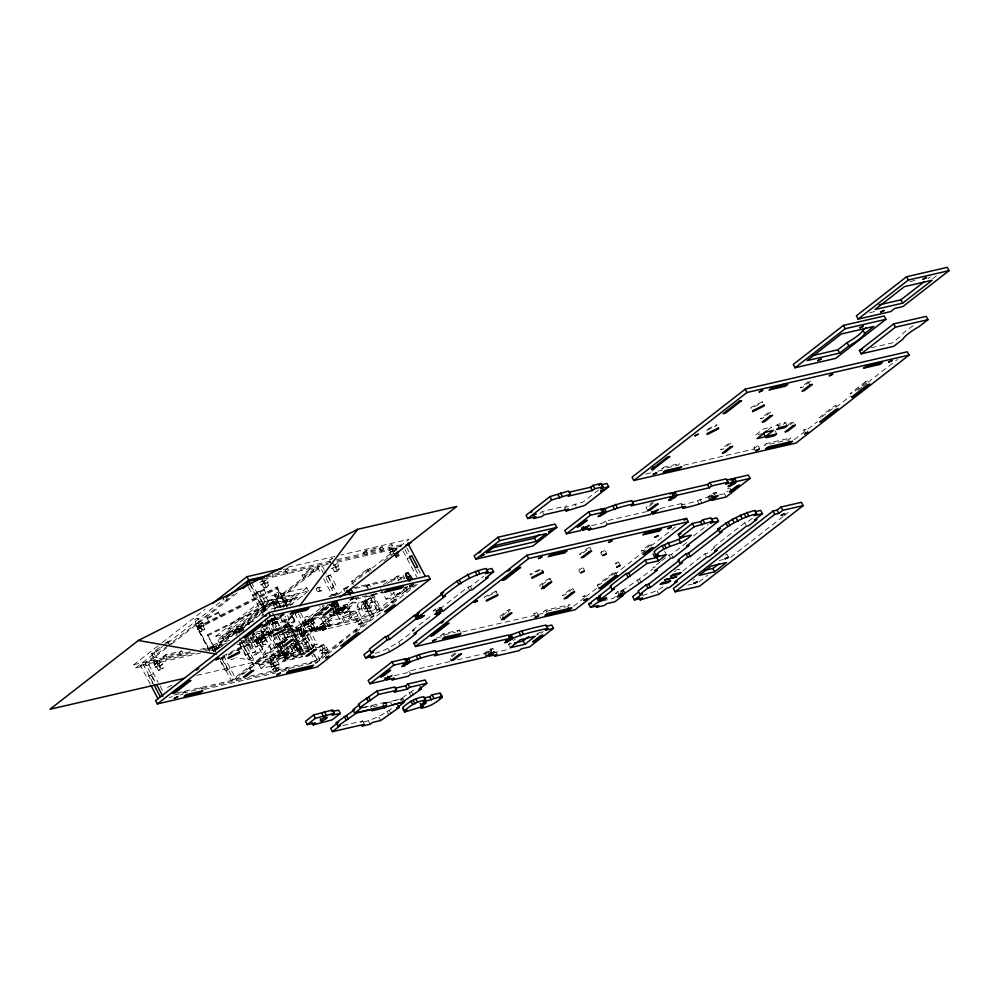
<?xml version="1.0" encoding="UTF-8"?>
<svg xmlns="http://www.w3.org/2000/svg" width="999" height="999" viewBox="0 0 999 999"><rect width="100%" height="100%" fill="white"/><g stroke="black" fill="none" stroke-linecap="round" stroke-linejoin="round"><path stroke-width="0.75" stroke-dasharray="5 3.75" d="M304.957 632.654L304.945 633.428A3.846 2.91 77 0 1 301.561 636.063A3.846 2.91 77 0 1 299.076 631.368A3.846 2.91 77 0 1 302.46 628.746L303.047 629.058M277.422 630.943L271.803 620.329L271.89 617.669M344.58 613.036C336.888 607.342 347.789 601.735 348.014 611.301M345.267 606.106C343.981 608.341 339.298 608.541 343.706 606.518C348.114 605.419 342.395 611.825 341.571 608.041M602.747 555.656C596.965 552.335 606.78 547.215 606.193 553.933M604.432 550.611L600.998 552.347M153.234 658.716C155.22 654.183 161.039 660.102 156.718 661.625C152.672 663.086 152.81 657.467 156.643 657.005M154.982 662.025L158.404 660.314M194.867 620.229C196.229 615.946 202.497 620.666 198.726 622.814C194.505 625.349 194.056 619.205 198.227 618.418M196.566 623.451L199.975 621.74M240.247 632.567C234.478 629.245 244.256 624.15 243.669 630.856M241.908 627.547L238.499 629.258M255.869 635.039C257.854 630.519 263.674 636.438 259.353 637.961C255.307 639.422 255.444 633.803 259.29 633.329M257.63 638.361L261.039 636.65M280.719 596.415L284.078 594.617L287.65 601.336L285.951 602.647L284.29 603.134L280.719 596.415L284.141 594.705M284.228 603.046L287.65 601.336M269.43 661.101C271.74 656.368 277.235 663.024 272.465 664.223C268.344 664.56 269.468 660.027 272.852 659.39M271.179 664.41L274.6 662.699M290.809 644.929L293.481 643.031M292.058 648.176C298.102 643.031 292.432 651.847 290.884 645.966M304.508 618.156C306.493 613.636 312.325 619.555 307.992 621.078C303.958 622.527 304.083 616.92 307.929 616.445M295.417 646.615L293.718 643.144M306.268 621.478L309.69 619.755M329.245 560.139L332.655 558.429L329.245 560.139L330.994 563.461M322.615 630.244C314.935 624.55 325.836 618.943 326.061 628.521M323.314 623.326L319.867 625.049M342.158 609.14L345.579 607.429M344.992 606.318L341.82 607.842M358.191 621.041L356.955 621.328L355.906 619.355L359.278 617.544L362.088 622.827M356.893 621.228L360.277 619.417L359.078 620.591M359.34 617.632L355.969 619.442M388.711 546.428C390.696 541.908 396.516 547.827 392.195 549.35C388.149 550.811 388.274 545.192 392.12 544.717M390.459 549.75L393.881 548.026M536.775 612.424C529.283 618.006 537.062 608.141 537.949 614.635M580.794 572.864C575.012 569.542 584.827 564.435 584.24 571.141M582.479 567.832L580.332 569.355M616.808 563.461C611.675 565.222 621.241 559.964 617.257 563.224M755.868 450.836C750.099 447.515 759.877 442.42 759.29 449.125M757.529 445.804L755.843 447.127M806.181 428.921C800.149 434.041 805.806 425.262 807.342 431.131M320.667 630.344L314.598 631.743L313.599 629.87L349.013 602.322M314.598 631.743L356.581 599.088L383.579 592.419M276.298 636.688L257.592 661.375L236.189 657.629M282.854 628.046L292.207 615.709M651.698 470.854L653.209 470.791M285.402 598.588L285.826 597.926L282.467 599.725L285.402 598.588L287.163 601.91M200.737 652.971L135.602 667.994L133.841 664.685L160.889 643.643M162.125 642.682L205.157 609.215M151.473 653.646L153.921 653.084L155.669 656.393L153.234 656.955L151.473 653.646L160.052 646.965M164.96 643.156L169.855 640.684L171.603 644.005L198.302 623.239L199.463 625.449L195.991 626.823L197.278 629.258L200.749 627.884L202.51 631.206L204.895 629.345L203.147 626.023L200.699 626.585L202.46 629.907L204.895 629.345M153.921 653.084L162.5 646.403M163.724 645.454L169.855 640.684M135.602 667.994L162.65 646.952M167.57 643.131L224.126 599.138M150.262 684.14L140.434 665.571L142.82 663.723L156.668 660.526L157.842 662.737L154.395 664.834L155.682 667.27L159.128 665.172L160.876 668.481L163.324 667.919L161.576 664.597L159.178 666.458L160.939 669.78L163.324 667.919M167.944 645.516L145.267 663.149L155.669 682.804M167.407 641.246L169.168 644.567L195.854 623.801L198.302 623.239M203.147 626.023L204.183 625.224L202.897 622.789L199.413 624.163L198.239 621.952L233.504 594.517M166.708 647.814L147.715 662.587L158.117 682.242M198.239 621.952L200.687 621.378L237.175 592.994M195.991 626.823L199.463 625.449M199.413 624.163L202.897 622.789M140.434 665.571L154.283 662.387L156.668 660.526M197.278 629.258L200.749 627.884M200.699 626.585L204.183 625.224M163.112 656.63L165.509 654.77L181.793 651.011L183.554 654.32L181.156 656.181L179.408 652.871L163.112 656.63L164.872 659.939L167.258 658.079L165.509 654.77M159.178 666.458L162.625 664.36L161.338 661.925L157.892 664.035L156.718 661.825L159.116 659.964L194.156 651.885M264.598 582.867L261.151 584.964L259.865 582.529L262.262 580.681L266.358 586.176L268.806 585.614L267.045 582.305L264.66 584.153L266.408 587.474L268.806 585.614M154.395 664.834L157.842 662.737M263.311 580.431L259.865 582.529M262.2 579.52L263.374 581.73L266.82 579.62L268.107 582.055L264.66 584.153M157.892 664.035L161.338 661.925M202.46 629.907L200.062 631.768L202.51 631.206M263.374 581.73L266.82 579.62M261.151 584.964L263.549 583.104M155.682 667.27L159.128 665.172M148.726 676.061L153.559 673.638L148.726 676.061L152.622 683.428M259.515 591.233L254.683 593.656L259.515 591.233L265.372 602.285L260.539 604.707L265.372 602.285M179.408 652.871L181.793 651.011M285.364 570.454L287.749 568.593L289.51 571.915L287.113 573.776L285.364 570.454L277.959 572.165M262.213 584.727L263.973 588.036L266.358 586.176M156.731 667.02L158.491 670.341L160.876 668.481M229.733 640.434L219.368 642.819L215.859 636.188L266.046 597.152L306.78 587.762L308.529 591.083M242.982 629.295L229.645 632.367L227.897 629.058L262.15 602.409L294.73 594.892L296.491 598.214L287.325 605.344A23.264 5.032 -27.9 0 0 285.389 606.443M222.34 637.3L224.787 636.738L226.548 640.047L224.101 640.609L222.34 637.3L230.307 631.106L232.755 630.544L234.515 633.853L232.068 634.415L230.307 631.106M262.175 606.318L264.623 605.756L266.371 609.065L263.936 609.627L262.175 606.318L270.142 600.124L272.59 599.55L274.338 602.872L271.903 603.433L270.142 600.124M302.01 575.337L304.458 574.775L306.206 578.084L303.771 578.646L302.01 575.337L309.977 569.143L312.425 568.568L314.173 571.89L311.738 572.452L309.977 569.143M229.645 632.367L263.911 605.731L296.491 598.214M224.787 636.738L232.755 630.544M264.623 605.756L272.59 599.55M304.458 574.775L312.425 568.568M211.588 647.14L209.191 649L214.023 646.578L215.784 649.899L216.82 649.088L213.336 650.461L211.588 647.14L214.023 646.578M234.49 629.944L263.961 607.017L291.658 600.636L293.406 603.945L265.722 610.339L236.239 633.266L234.49 629.944L244.693 627.597M219.368 642.819L269.555 603.783L302.747 596.128M213.686 647.377L317.257 566.82L320.741 573.401M307.018 591.42L267.807 600.474L217.607 639.51L237.225 634.989L235.964 632.567L238.361 630.706L242.919 629.657M167.507 687.362L172.34 684.939M273.576 605.169L278.409 602.747L273.576 605.169L275.337 608.478L277.722 606.63L275.961 603.309M261.651 615.983L263.923 614.21M275.562 611.163L274.275 608.728L277.722 606.63M277.772 607.916L281.219 605.819L277.772 607.916L276.024 604.607M294.73 594.892L285.577 602.022A23.264 5.032 -27.9 0 0 275.162 608.778M391.146 554.982L389.86 552.559L393.319 550.449L392.145 548.239L389.747 550.099L332.729 563.249L333.903 565.459L337.35 563.361L338.636 565.784L335.189 567.894L336.95 571.203L339.335 569.343L337.575 566.033L335.189 567.894M333.903 565.459L337.35 563.361M282.292 606.805L306.78 587.762M335.14 566.595L331.693 568.706L335.14 566.595L336.888 569.917L339.335 569.343M283.054 607.317L291.658 600.636M245.255 655.282L250.087 652.859L245.255 655.282L239.373 644.18L244.206 641.758L255.969 663.973L273.888 659.839L272.14 656.518L269.742 658.378L271.503 661.7L273.888 659.839M330.382 574.887L325.549 577.31L330.382 574.887L336.238 585.938L331.406 588.361L336.238 585.938M260.789 628.209L275.761 616.57M290.172 605.357L307.317 592.02M251.948 635.314L254.932 632.991M224.425 657.292L219.593 659.715L224.425 657.292L236.126 679.395L323.763 611.238L321.316 611.8M239.373 644.18L244.206 641.758M284.403 651.66L266.483 655.794L254.72 633.578L252.335 635.439L264.098 657.654L282.018 653.521L284.403 651.66L282.655 648.339L280.257 650.199L282.018 653.521M275.212 617.882L267.083 624.2L262.937 625.162M263.936 626.873L278.671 615.409M332.742 568.456L334.503 571.765L336.888 569.917M274.35 620.117L276.735 618.256L278.434 621.465L276.049 623.326L274.35 620.117L267.557 621.678M280.045 616.645L271.915 622.964L275.811 630.332M182.417 693.094L184.815 691.233L185.989 693.443M363.561 552.422L365.946 550.561L382.242 546.803L384.003 550.124L381.606 551.985L379.857 548.663L363.561 552.422L365.322 555.731L367.707 553.883L365.946 550.561M255.931 632.217L264.161 630.269L282.492 616.083M240.247 642.557L256.918 638.711L259.303 636.85L260.477 639.06L257.03 641.171L258.316 643.593L261.763 641.495L263.524 644.805L265.959 644.243L264.211 640.933L261.813 642.794L263.574 646.103L265.959 644.243M268.144 631.093L269.892 634.415L267.507 636.276L265.746 632.954L268.144 631.093L292.582 625.461L294.33 628.771L291.945 630.631L290.185 627.322L287.312 627.984M261.813 642.794L265.272 640.684L263.986 638.261L260.527 640.359L259.365 638.149L261.75 636.288L272.777 633.753M257.03 641.171L260.477 639.06M293.606 614.123L284.191 621.44L290.035 632.492L294.88 630.069L300.749 641.183L295.916 643.606L301.798 654.707M260.527 640.359L263.986 638.261M263.336 626.248L286.638 620.879L296.054 613.561M379.857 548.663L382.242 546.803M258.316 643.593L261.763 641.495M225.449 670.766L230.282 668.343L225.449 670.766L220.242 660.951M255.769 647.102L260.602 644.68L255.769 647.102L249.887 636.001M244.318 637.374L252.51 652.846L255.744 651.66L247.552 636.188M259.378 643.356L261.126 646.665L263.524 644.805M280.694 617.869L285.889 627.697L290.734 625.274L296.578 636.326L294.193 638.186L300.1 649.35L291.97 655.669L286.089 644.567M252.51 652.846L255.744 651.66M285.889 627.697L290.734 625.274M239.198 642.457L248.239 659.515L260.19 650.212L262.625 649.65L252.21 629.969M328.896 596.778L331.88 594.442L338.112 593.169L334.44 596.028M290.185 627.322L292.582 625.461M248.239 659.515L250.674 658.953L262.625 649.65M330.344 596.977L334.328 593.881L324.575 575.461M394.43 551.498L393.369 551.748L392.195 549.537L394.593 547.677L401.511 546.078M333.216 595.629L335.664 593.731M353.359 584.652L351.598 581.331L367.532 568.943L369.98 568.381L371.153 570.591M333.778 595.641L336.775 593.319L324.737 570.604M389.86 552.559L393.319 550.449M369.98 568.381L354.046 580.769L351.598 581.331M343.631 589.01L348.464 586.588L343.631 589.01L345.379 592.332M286.85 629.395L295.941 627.297L324.225 605.307M337.749 594.78L409.066 539.31L340.896 555.032M393.369 551.748L396.815 549.65M290.035 632.492L294.88 630.069M305.394 621.89L300.562 624.313L302.997 623.751L308.878 634.865L311.276 633.004L306.443 635.426L308.878 634.865M294.468 640.596L302.672 656.068L301.074 657.305L283.966 661.251L275.187 644.667L276.785 643.431L285.339 641.458M314.61 627.36L312.163 627.921L310.402 624.612L312.849 624.05L314.61 627.36L312.212 629.22L310.464 625.911L306.98 627.272L305.694 624.85L309.178 623.476L308.004 621.266L305.557 621.828L297.59 628.021L309.29 650.124L306.905 651.985L301.049 640.933L303.446 639.073M312.849 624.05L313.886 623.239L312.6 620.804L309.116 622.177L307.954 619.967L327.622 604.67M384.003 560.814L393.806 553.184M329.595 604.033L231.244 680.531L220.717 660.639M308.004 621.266L300.037 627.459L311.738 649.562M307.954 619.967L310.389 619.405L330.07 604.108M333.266 602.509L233.691 679.969L221.753 657.417M312.537 618.881L317.22 627.722L315.222 629.27L310.539 620.429L312.537 618.881L325.399 615.908M279.52 634.802L297.702 630.619L333.354 602.884M331.918 604.32L333.079 603.746L331.918 604.32L336.613 611.912L337.175 611.488L332.555 602.822M305.694 624.85L309.178 623.476M309.116 622.177L312.6 620.804M324.9 610.352L335.714 601.947M334.278 607.28L355.969 602.285L359.89 609.69L352.085 615.759L323.164 622.427L319.243 615.022L327.048 608.953M281.231 646.927L283.616 645.067L289.535 656.231L297.652 649.912L292.407 639.984M306.98 627.272L310.464 625.911M310.402 624.612L313.886 623.239M295.966 638.935L303.571 653.309L288.911 656.693L279.171 664.285L261.089 668.456L259.328 665.147L267.295 658.94L285.389 654.77L287.138 658.091M277.822 650.761L279.57 654.083L271.441 660.401L269.693 657.092L277.822 650.761L295.904 646.59L297.577 649.974L295.13 650.536L293.456 647.165L295.841 645.304L297.602 648.613L317.158 644.105L300.836 613.299M282.48 647.14L280.207 648.913L298.289 644.742L306.256 638.536L308.017 641.857L300.05 648.051L298.289 644.742M323.526 628.483L301.773 633.503L301.411 632.842L328.097 626.298L330.082 624.75L326.074 617.182M303.409 631.293L325.874 625.849L326.236 626.51L303.758 631.955L303.883 630.918M301.773 633.503L321.104 628.783M312.163 627.921L309.777 629.782L308.017 626.473M354.97 588.523L366.258 585.913L368.256 584.365L369.593 586.888M368.419 588.249L367.083 585.726L369.068 584.178L386.014 580.269L387.35 582.792M261.089 668.456L269.056 662.262L267.295 658.94M281.968 652.222L289.922 646.028L308.017 641.857M336.526 613.548L334.078 614.11L333.079 612.887L335.414 611.525L336.526 613.548L337.737 613.049L337.15 611.95L338.274 611.076C339.697 614.123 334.677 607.867 339.31 608.478C342.345 606.58 344.218 610.127 339.897 609.59L335.739 601.348M334.178 612.474L335.339 611.9L334.178 612.474L332.13 608.616M336.089 610.988L337.25 610.414L333.154 602.684M337.25 610.414L336.7 610.851L331.993 603.259L336.613 611.912M339.173 608.928L337.999 609.502L339.173 608.928L335.077 601.198M333.666 613.985L336.001 612.624L333.291 608.041M335.577 612.499L337.912 611.138L336.9 609.914M337.487 611.013L342.17 608.041M340.996 608.503L339.835 609.078L340.996 608.503L336.9 600.774M295.916 643.606L300.749 641.183M323.164 622.427L330.969 616.358L342.532 613.686M334.465 601.336L339.086 609.989L338.536 610.426L333.903 601.773M272.015 667.22L270.254 663.91L272.652 662.05L274.4 665.371L270.954 667.469L272.24 669.904L275.687 667.794L276.86 670.004L274.475 671.865L198.714 689.335L201.099 687.474L202.273 689.685M260.751 629.845L276.336 659.278L284.465 652.959L292.769 651.036L289.935 645.691M338.274 611.076L340.184 609.59L340.771 610.701L340.184 609.59M339.036 610.714L343.918 609.577L345.092 611.788L340.197 612.924L339.036 610.714L343.806 606.992L348.701 605.869L349.875 608.079L346.278 610.864M272.702 663.348L275.087 661.488L276.848 664.797L274.463 666.658L272.702 663.348L270.254 663.91M301.049 640.933L305.881 638.511M337.1 614.31L339.086 612.762L343.768 621.603L341.783 623.151L328.908 626.111L324.225 617.27L337.1 614.31L341.783 623.151M259.328 665.147L277.422 660.976L285.389 654.77M295.904 646.59L287.774 652.921L269.693 657.092M343.918 609.577L348.701 605.869M340.197 612.924L344.98 609.203L349.875 608.079M270.954 667.469L273.339 665.609L274.638 668.044L275.687 667.794M292.545 651.011L284.578 657.205L276.436 659.09L284.403 652.884L275.924 636.887M276.336 659.278L284.64 657.354L292.769 651.036M330.806 612.362L348.164 608.354L355.969 602.285M287.088 656.793L285.327 653.483L282.942 655.344L284.69 658.653L287.088 656.793L306.631 652.285M295.13 650.536L297.602 648.613M326.236 626.51L325.399 626.223M274.463 666.658L277.909 664.56L279.196 666.995L275.749 669.093L276.91 671.303L317.645 661.912L312.025 651.298M386.014 580.269L384.016 581.818L367.083 585.726M310.739 647.727L295.429 651.261L285.876 658.703L278.259 644.33L287.824 636.9L303.134 633.366L293.581 640.796L301.186 655.169L314.71 644.667L308.828 633.566M272.24 669.904L274.638 668.044M328.908 626.111L330.894 624.562L343.768 621.603M283.966 661.251L285.564 660.014L302.672 656.068M383.491 584.765L389.473 580.119L402.672 577.072L404.033 579.657M275.749 669.093L279.196 666.995M387.487 583.541L396.69 576.373L399.138 575.811L401.323 579.944M384.253 608.766L381.98 610.539L373.663 594.842L365.696 601.036L374.013 616.733L327.947 652.559L325.499 653.121L324.338 650.911L327.809 649.55L326.523 647.115L323.052 648.476L321.291 645.167L318.906 647.027L320.654 650.337L323.102 649.775L321.341 646.465L318.906 647.027M369.742 615.384L363.311 603.234L370.479 597.652L373.326 597.002L379.77 609.153L372.602 614.735L361.601 617.27L357.505 609.527A5.944 4.508 77 0 1 359.041 602.872L367.182 600.998A5.944 4.508 77 0 1 372.814 602.072L364.672 603.958A5.944 4.508 77 0 0 359.041 602.872M391.071 582.08L399.138 575.811M276.91 671.303L279.308 669.442L320.03 660.052L316.521 653.421M363.311 603.234L366.158 602.572L373.326 597.002M397.889 580.794L402.672 577.072M284.69 658.653L304.245 654.145L317.158 644.105M321.341 646.465L323.738 644.605L325.487 647.914L326.523 647.115M361.601 617.27L368.768 611.688L379.77 609.153M380.594 588.848L386.051 599.163L394.418 592.657M314.335 654.47L317.595 660.614L325.562 654.42L324.388 652.21L320.904 653.583L319.618 651.148L320.654 650.337M319.618 651.148L323.102 649.775M320.904 653.583L324.388 652.21M327.247 626.723L368.181 617.282L393.756 597.39M407.679 586.55L403.309 589.947L408.816 588.686L401.635 594.255M399.563 593.531L406.743 587.949M309.503 663.786L311.888 661.925M324.338 650.911L327.809 649.55M325.499 653.121L362.088 624.662M363.274 623.751L397.29 597.29M402.172 593.481L411.95 585.876M393.144 592.132L396.79 599.013L385.402 607.867L382.954 608.441M403.246 588.761L404.707 591.52L407.142 590.958L410.651 588.236M411.813 587.325L415.322 584.602M326.323 655.157L315.259 663.773L317.008 667.082M327.547 654.208L339.847 644.642M355.831 632.205L382.879 611.163M392.719 603.521L417.307 584.39M539.947 513.324L542.332 511.463L566.77 505.819M442.47 610.726L440.709 607.417L435.439 609.203L433.054 611.063L435.489 610.489M436.251 610.889L438.911 609.702M441.433 611.538L439.672 608.216L440.709 607.417M375.075 653.421C389.972 649.15 402.435 639.76 414.672 629.894L412.225 630.469L413.986 633.778M412.225 630.469L432.854 614.422M439.672 608.216L441.308 607.842L467.994 587.087L470.442 586.525L483.916 576.036M598.601 489.985L583.066 502.072L564.373 507.679M460.452 632.317L459.278 630.107L442.994 633.865L440.596 635.726L455.407 632.305M456.893 631.967L459.278 630.107M449.787 661.613L408.878 671.053L406.493 672.914L390.197 676.673M647.177 511.476L605.494 521.091L603.109 522.952L586.813 526.71M370.204 707.417L372.59 705.556L363.624 707.629M927.971 278.808L930.419 276.898M385.976 704.62L384.815 702.409L382.505 704.208L401.099 698.651L416.084 688.336M383.391 704.37L385.789 702.522L402.897 698.576L404.645 701.885M363.786 723.189L362.625 720.978L360.314 722.776C372.327 720.304 382.942 714.884 392.757 707.791M932.729 278.671L936.375 275.836M499.825 616.395L507.792 610.202L510.239 609.64L502.272 615.834L499.825 616.395L500.998 618.606M542.107 584.852L550.074 578.658L551.248 580.869M583.079 552.984L589.909 547.677L591.071 549.887M455.119 652.909L449.438 657.342L451.186 660.651M451.873 656.78L456.431 653.234M647.802 510.689L646.053 507.38L654.008 501.186M808.228 381.618L800.261 387.812L802.697 387.25L810.664 381.056L808.228 381.618L809.39 383.828M653.046 503.271L648.488 506.818L646.053 507.38M400.599 700.349L402.897 698.576M768.219 429.757L771.703 427.048L763.398 428.971L755.269 435.289L762.187 433.691M787.2 425.761L785.501 422.565L777.347 424.438L774.962 426.298L780.394 425.05M486.925 655.906L485.177 652.584L490.372 649.125L492.819 648.551L494.58 651.872M457.367 659.864L484.64 653.583L486.238 652.347L487.987 655.656M492.819 648.551L490.434 650.411L491.496 650.174M783.104 424.425L785.501 422.565M572.939 588.598L564.81 594.917L562.362 595.479L570.491 589.16L572.939 588.598L574.113 590.809M567.669 606.418L570.067 604.557L545.629 610.189L543.231 612.05L566.233 606.743M787.874 425.162L791.295 422.515L793.743 421.94L795.429 425.149M790.321 424.6L793.743 421.94M509.602 646.603L508.441 644.392L515.347 639.023M660.002 508.516L683.703 503.059L681.306 504.907C691.221 502.909 700.686 499.999 709.727 496.178L711.488 499.488M710.426 499.737L708.666 496.428L713.873 492.957L716.32 492.395L718.069 495.704M710.576 496.853L713.236 495.367M716.32 492.395L713.923 494.255L714.984 494.006M598.389 587.424L597.227 585.214L613.161 572.827L615.596 572.265L616.77 574.475M615.596 572.265L599.662 584.652L597.227 585.214M536.588 634.128L541.308 631.793L536.75 635.339M584.502 597.789L573.426 606.393L575.187 609.715M585.726 596.828L598.026 587.275M614.01 574.837L645.978 549.974M650.898 546.141L675.486 527.01M540.958 633.403L543.344 631.543M821.653 417.082L836.363 405.644L833.915 406.206L817.981 418.593L820.429 418.032M718.893 494.942L724.425 493.656L728.009 490.871M794.193 439.785L817.557 421.603M836.001 407.267L850.748 395.779M858.129 390.047L861.825 387.175M863.049 386.226L866.732 383.354M867.969 382.392L897.477 359.44M624.712 593.231L622.964 589.922L617.694 591.708L615.297 593.568L617.744 592.994M623.676 594.043L621.927 590.721L622.964 589.922M615.471 596.64L613.199 598.401L605.057 600.287M621.927 590.721C632.479 583.791 642.906 576.61 653.021 568.768M660.389 561.7L653.034 567.42L655.469 566.858M661.613 560.751L668.968 555.032L671.403 554.47L687.337 542.07L689.098 545.392M693.481 535.963L708.179 524.525M642.519 595.641C650.337 592.619 658.99 591.383 665.097 584.777M682.866 570.953L704.932 553.783L707.379 553.221L715.346 547.027L712.899 547.589L744.767 522.802L747.202 522.24L754.033 516.933M699.063 581.918L707.592 575.274M730.744 557.267L783.141 516.52M784.352 515.571L790.446 510.839M290.784 644.293L293.207 643.081M726.273 554.507L725.511 555.007M241.084 631.743L242.382 631.043M694.467 579.445L693.169 580.144M583.728 596.853C588.798 593.643 579.17 597.752 583.279 597.065M207.08 617.832L208.866 622.065L207.08 617.832L218.469 612.125L220.267 616.358L218.469 612.125M264.048 589.285L265.834 593.518L264.048 589.285L252.647 594.992L254.445 599.225L254.408 598.314M207.118 618.756L218.506 613.036M252.685 595.916L264.086 590.197M209.453 651.236L197.515 628.696L197.44 626.86L277.198 586.888L287.025 605.456M197.515 628.696L277.272 588.723L277.198 586.888M215.796 651.348L207.555 634.827L277.285 599.875L280.657 606.256M207.592 635.826L277.322 600.799L280.694 607.18M212.687 645.441L219.518 642.02M222.003 646.378L215.022 649.862L214.985 648.863L227.535 642.569M265.185 623.701L279.133 616.708M215.022 649.775L221.99 646.278M263.836 625.312L277.772 618.331M263.836 625.411L277.784 618.418M222.59 656.206L294.742 620.042L292.645 616.071M220.529 658.179L294.78 620.966L291.983 615.659M220.567 659.09L231.568 653.583M237.075 650.824L275.574 631.53M276.948 630.831L294.83 621.878L294.742 620.042M706.63 430.594L716.758 425.524L716.72 424.6L705.319 430.319L705.356 431.231M495.954 591.221L484.565 596.927L484.602 597.852L495.991 592.145L495.954 591.221L497.127 593.431M540.297 569.929L530.169 575.012L530.132 574.088L541.533 568.381L541.57 569.305M325.112 654.432C330.831 651.498 322.053 654.083 324.687 654.595M337.325 610.027L335.414 611.525M337.15 611.95L333.079 612.887M340.347 610.576L341.558 610.077L340.984 608.965M338.436 612.062L339.648 611.563L339.061 610.464M755.394 447.327L754.12 447.527M274.575 655.956L292.707 650.923M910.014 281.606L915.846 280.257M869.704 312.699L877.11 310.989M871.265 347.777L891.995 343.007L901.16 335.876A23.264 5.032 -27.9 0 1 915.146 324.588M645.716 474.026L651.785 472.627M657.841 471.228L662.387 470.179M683.591 465.284L754.794 448.863M287.874 567.257L334.84 556.431M283.304 569.617L287.749 568.593M274.475 574.075L330.532 561.138M336.588 559.74L404.77 544.018M266.421 577.235L332.679 561.95M336.601 561.051L392.145 548.239M263.636 579.183L330.294 563.811M392.195 549.537L399.125 547.939M267.045 582.305L268.107 582.055M337.575 566.033L338.636 565.784M263.973 588.036L266.408 587.474M334.503 571.765L336.95 571.203M407.005 558.516L409.453 557.954M727.509 488.586L729.944 488.024M708.666 496.428L709.727 496.178M317.532 587.749L319.967 587.187M318.606 591.433L321.054 590.871M352.722 587.949L368.256 584.365M274.275 608.728L275.337 608.478M403.796 578.858L404.845 578.608L403.097 575.299M253.434 621.478L248.876 622.527L246.478 624.387L249.525 623.688M353.996 598.663L361.064 597.04M362.475 596.715L366.708 595.729M371.765 594.567L383.054 591.957M330.694 604.607L330.082 604.745L331.443 607.317M404.483 587.599L407.48 586.913M373.663 594.842L371.216 595.404L363.249 601.598L371.566 617.295L374.013 616.733M270.816 618.781L278.409 617.02M227.897 629.058L250.112 623.938M329.283 605.606L331.73 605.044M269.942 619.83L276.735 618.256M267.732 621.278L271.803 620.329M169.168 644.567L171.603 644.005M589.909 547.677L587.462 548.239L579.495 554.433L581.942 553.871M266.146 622.514L270.217 621.578L277.235 634.84M360.876 602.135L369.018 600.262M264.211 624.75L286.576 619.58L304.195 652.846M215.859 636.188L243.007 629.932M235.964 632.567L242.045 631.168M236.239 633.266L239.161 632.592M363.411 603.808L371.79 601.873M386.051 599.163L399.25 596.116M319.243 615.022L322.128 614.36M364.21 606.568L370.154 605.207M396.79 599.013L394.343 599.575L390.709 592.694M329.083 615.072L339.086 612.762M310.539 620.429L323.414 617.457L328.097 626.298M357.505 609.527L365.646 607.654A5.944 4.508 77 0 1 367.182 600.998M262.05 631.68L264.498 631.118M254.72 633.578L252.285 634.14L258.154 645.254M390.921 602.235L393.369 601.673M349.762 612.025L359.89 609.69M364.935 609.028L370.879 607.654M265.746 632.954L278.684 629.969M133.841 664.685L189.897 651.76M200.499 649.313L224.738 643.718M250.499 637.787L273.214 632.542M263.137 635.364L265.572 634.802M365.734 611.788L374.126 609.852M203.247 649.787L222.939 645.242M241.121 641.046L259.303 636.85M287.15 630.431L302.485 626.897L313.711 648.114M156.718 661.825L194.793 653.034M205.407 650.599L220.554 647.102M259.365 638.149L271.815 635.277M284.752 632.292L300.087 628.758L311.326 649.974M283.691 632.717L286.126 632.155M300.936 628.721L301.748 628.533M381.98 610.539L379.533 611.101L370.941 594.755M301.111 629.333C289.772 628.109 293.893 641.745 302.909 635.476M211.351 650.524L218.918 648.788M237.1 644.592L271.94 636.55M213.336 650.461L215.784 649.899M287.15 634.54L289.598 633.978M301.561 631.418A3.197 2.423 77 0 1 299.837 636.138A3.197 2.423 77 0 1 297.302 631.343A3.197 2.423 77 0 1 301.561 631.418L330.082 624.75M161.576 664.597L162.625 664.36M264.211 640.933L265.272 640.684M313.599 629.87L325.736 627.072M301.411 632.842L323.177 627.822M297.577 634.515L300.025 633.953M282.38 638.261L284.815 637.699M328.246 628.596L361.588 620.903M363.112 620.554L369.168 619.155L368.181 617.282M296.578 636.326L294.131 636.887L288.286 625.836M550.074 578.658L547.627 579.22L539.66 585.414L540.834 587.624M303.084 636.088L303.908 635.901M158.491 670.341L160.939 669.78M261.126 646.665L263.574 646.103M285.702 641.308L281.306 642.32L278.921 644.18L286.526 658.541M281.493 642.782L283.928 642.22M275.187 644.667L285.165 642.369M277.372 644.542L285.227 642.719M294.205 641.321L306.256 638.536M357.417 629.632L354.982 630.194L356.156 632.404M321.291 645.167L323.738 644.605M196.903 675.374L323.164 646.253M339.048 642.594L341.496 642.02M287.774 654.732L279.62 656.605L262.063 623.451M306.905 651.985L309.353 651.423M323.052 648.476L325.487 647.914M271.503 661.7L253.584 665.834L241.82 643.618M284.977 658.903L302.085 654.957M252.06 667.007L249.625 667.569L250.786 669.78M675.324 570.167L679.42 569.218L677.035 571.078L674.3 571.703M719.193 560.501L723.413 559.527M241.658 673.763L244.093 673.201M176.673 693.119L242.008 678.046M249.588 676.298L276.86 670.004M174.276 694.979L197.228 689.685M169.281 697.439L172.328 696.728M179.92 694.979L182.967 694.28M204.258 689.372L275.724 672.889M281.805 671.478L287.887 670.079M436.575 637.961L442.657 636.55M462.425 631.992L536.938 614.81M538.461 614.46L543.019 613.411M687.787 585.177L692.095 584.19M508.441 644.392L511.376 643.706M485.177 652.584L486.238 652.347M488.673 651.773L489.735 651.535M492.844 652.996L510.089 649.013M363.524 707.317L384.815 702.409M373.127 706.743L377.535 705.731M342.857 725.536L362.625 720.978M265.322 619.13L270.217 621.578M618.443 562.05L620.267 565.446M777.347 424.438L779.045 427.647M774.987 430.744L776.673 433.941M744.767 522.802L745.928 525.012M724.425 493.656L726.186 496.978M713.873 492.957L715.621 496.266M711.475 494.817L713.236 498.126M710.426 495.054L712.175 498.376M708.129 497.415L709.889 500.736M699.987 499.3L701.748 502.609M726.76 553.933L727.934 556.143M697.602 501.161L699.35 504.47M704.932 553.783L706.106 555.993M671.403 554.47L673.164 557.779M668.968 555.032L670.716 558.341M664.71 551.298L665.883 553.508M657.13 590.971L658.89 594.28M639.535 579.258L641.296 582.567M637.1 579.82L638.848 583.129M605.494 521.091L607.255 524.4M589.21 524.85L590.372 527.06M623.551 590.347L625.312 593.668M621.166 590.334L622.926 593.656M574.912 503.946L576.086 506.156M620.129 591.146L621.89 594.455M617.694 591.708L619.442 595.017M542.332 511.463L543.506 513.673M545.629 610.189L546.803 612.399M507.792 610.202L508.966 612.412M470.442 586.525L472.19 589.835M467.994 587.087L469.755 590.409M495.816 652.247L496.99 654.457M490.372 649.125L492.132 652.434M487.987 650.973L489.747 654.295M486.925 651.223L488.686 654.532M484.64 653.583L486.401 656.892M441.308 607.842L443.057 611.163M438.923 607.829L440.671 611.151M406.743 547.664L410.264 554.295M417.982 568.893L421.491 575.524M437.887 608.641L439.635 611.95M437.287 610.077L439.048 613.398M404.907 549.363L408.154 555.506M415.309 569.005L418.556 575.149M435.439 609.203L437.2 612.512M403.109 551.148L416.758 576.935M442.994 633.865L444.155 636.076M394.593 547.677L395.754 549.887M392.257 550.699L393.544 553.121M389.747 550.099L390.921 552.31M404.957 586.825L407.142 590.958M396.69 576.373L398.876 580.506M367.532 568.943L369.293 572.252M369.068 584.178L370.404 586.7M398.738 642.295L400.499 645.604M366.258 585.913L367.607 588.436M370.479 597.652L376.91 609.815M408.878 671.053L410.639 674.362M366.158 602.572L372.602 614.735M411.513 691.895L413.274 695.204M388.324 649.05L390.085 652.372M409.066 692.457L410.826 695.766M355.582 597.202L356.581 599.088M334.965 565.222L336.251 567.644M346.016 587.15L347.19 589.36M355.507 611.301L358.142 616.271A3.846 0.837 -27.9 0 1 353.047 619.63A3.846 0.837 -27.9 0 1 352.984 618.044A3.846 0.837 -27.9 0 1 358.142 616.271M401.099 698.651L402.859 701.96M346.828 604.02L347.814 605.906M348.164 608.354L352.085 615.759M349.4 612.712L352.035 617.682A3.846 0.837 -27.9 0 1 346.94 621.041A3.846 0.837 -27.9 0 1 346.865 619.455A3.846 0.837 -27.9 0 1 352.035 617.682M327.947 575.449L333.791 586.5M343.931 605.569L344.917 607.442M348.676 614.722L351.298 619.692M324.088 569.38L322.14 565.696L218.581 646.241L219.88 648.701M343.806 606.992L344.98 609.203M323.876 574.15L319.705 566.258L216.134 646.815L217.532 649.462M341.758 607.916L342.345 609.028M390.646 702.322L392.407 705.644M336.288 600.911L340.384 608.653M336.351 601.211L340.447 608.94M323.526 578.658L331.88 594.442M334.765 601.261L338.861 609.003M342.557 616.133L345.192 621.103M338.099 608.978L338.686 610.089M333.828 602.834L337.924 610.564M385.789 702.522L386.963 704.732M332.854 602.747L336.95 610.489M389.323 710.464L391.084 713.773M332.467 603.883L336.7 611.638M331.243 604.17L332.904 607.255M330.632 604.308L332.055 607.18M332.679 608.179L334.79 612.337M386.875 711.026L388.636 714.347M334.203 612.012L334.777 613.124M333.504 613.011L334.078 614.11M329.658 613.886L330.969 616.358M322.178 605.556L323.938 608.866L321.491 609.44L319.742 606.118M326.885 616.995L330.894 624.562M378.908 717.22L380.669 720.541M368.456 720.903L370.217 724.213M317.083 626.448L318.069 628.321M315.996 628.009L316.983 629.882M310.389 619.405L311.563 621.615M326.773 650.349L327.947 652.559M310.152 621.378L311.438 623.801M324.076 647.677L325.374 650.112M308.142 624.275L309.428 626.71M322.065 650.586L323.351 653.009M305.557 621.828L306.73 624.038M321.94 652.772L323.114 654.982L315.147 661.176L311.9 655.044M298.401 613.861L302.947 622.452M315.934 648.176L314.76 645.966L295.217 650.474L293.456 647.165M294.705 613.261L312.312 646.528M271.453 572.352L273.214 575.674L270.829 577.522L269.068 574.213M287.063 606.368L277.235 587.812L197.477 627.772L209.415 650.324M277.272 588.723L287.1 607.292M291.308 615.247L294.83 621.878M303.496 640.371L308.703 650.199M295.941 627.297L297.702 630.619M287.462 615.546L289.223 618.868L286.775 619.43L285.027 616.121M280.956 607.754L277.285 599.875M286.638 620.879L304.245 654.145M264.435 581.48L265.722 583.916M283.791 618.543L288.336 627.135M291.895 636.026L293.069 638.236M293.644 643.281L301.074 657.305M284.528 627.971L283.354 625.761L283.391 626.673M291.283 643.431L295.429 651.261M266.046 597.152L269.555 603.783M272.939 613.586L280.731 628.296M283.566 633.653L287.1 640.334M272.777 613.661L281.243 629.67M281.955 631.006L286.9 640.334M289.722 645.679L292.607 651.123M274.363 622.402L278.259 629.77M257.068 591.795L262.924 602.847M262.15 602.409L263.911 605.731M278.122 632.267L283.741 642.881M286.551 648.189L289.36 653.483L281.219 655.369L263.661 622.215M251.273 582.042L266.233 610.277M263.961 607.017L265.722 610.339M277.822 635.314L282.392 643.955M277.934 636.163L288.911 656.693M250.886 585.289L264.922 611.813M249.475 583.828L265.734 614.522M268.594 620.142L270.292 623.339L267.894 625.199L266.196 622.002M267.457 620.854L275.225 635.551M248.489 587.137L263.237 614.997M264.81 619.904L284.64 657.354M276.785 643.431L285.564 660.014M288.624 669.78L287.45 667.569L285.065 669.43L286.226 671.64M262.4 626.96L264.161 630.269M260.901 629.745L276.498 659.19M277.422 660.976L279.171 664.285M261.75 636.288L262.924 638.498M278.134 667.232L279.308 669.442M261.588 640.109L262.874 642.544M275.512 666.42L276.798 668.843M259.415 639.31L260.702 641.745M256.918 638.711L258.092 640.921M273.301 669.655L274.475 671.865M246.765 636.813L254.957 652.285M225.624 597.315L227.372 600.624L224.925 601.186L223.177 597.877M245.117 636.75L253.309 652.222M238.361 630.706L239.66 633.166M239.56 637.949L250.674 658.953M241.758 642.32L247.64 653.433M238.948 650.811L237.787 648.601L237.824 649.512M222.04 659.153L227.884 670.204M200.687 621.378L201.86 623.588M207.555 634.827L214.985 648.863M200.449 623.351L201.736 625.786M214.373 649.65L215.659 652.085M211.638 648.438L213.399 651.76M198.426 626.261L199.713 628.696M195.854 623.801L197.028 626.011M197.44 626.86L210.077 650.736M159.116 659.964L160.277 662.175M158.953 663.786L160.24 666.221M156.781 662.974L158.067 665.409M154.283 662.387L155.444 664.597M160.065 685.926L163.312 692.057M151.174 675.499L155.07 682.866M142.82 663.723L153.359 683.616M278.621 594.218A1.923 1.861 -2.4 0 1 275.662 595.704A1.923 1.861 -2.4 0 1 275.824 592.469A1.923 1.861 -2.4 0 1 278.621 594.218L278.696 596.053A1.923 1.861 -2.4 0 1 275.736 597.527A1.923 1.861 -2.4 0 1 275.899 594.305A1.923 1.861 -2.4 0 1 278.696 596.053M274.787 594.043L274.862 595.879M271.965 631.468L272.003 632.379M226.386 654.308L226.423 655.219M286.189 606.967A23.264 5.032 -27.9 0 0 287.325 605.344L285.577 602.022A23.264 5.032 -27.9 0 1 280.045 607.654M287.537 639.635A3.846 2.91 77 0 1 284.253 635.127A3.846 2.91 77 0 1 287.912 632.28A3.846 2.91 77 0 1 289.922 637.774M284.44 632.592A3.846 2.91 77 0 1 287.65 637.737A3.846 2.91 77 0 1 283.117 639.273A3.846 2.91 77 0 1 283.004 633.079M347.727 614.36A3.846 0.837 -27.9 0 1 343.032 616.358A3.846 0.837 -27.9 0 1 344.243 614.485M349.65 613.573A3.846 0.837 -27.9 0 1 355.169 611.076A3.846 0.837 -27.9 0 1 352.422 613.773A3.846 0.837 -27.9 0 1 348.776 614.422M234.241 658.166A1.923 1.461 77 0 1 233.416 659.028L230.969 659.602A1.923 1.461 77 0 0 231.306 659.415M213.873 651.773A1.923 1.861 -2.4 0 1 216.071 650.998M215.122 651.872A1.923 1.861 -2.4 0 1 215.622 651.835M305.769 632.467L305.756 633.241A3.846 2.91 77 0 1 302.372 635.876A3.846 2.91 77 0 1 299.9 631.181A3.846 2.91 77 0 1 303.271 628.558L305.769 632.467M342.869 609.565L346.266 607.991L342.869 609.565M275.237 671.365L278.596 669.805L275.237 671.365M320.916 626.773L324.3 625.199L320.916 626.773M663.748 467.245L661.363 469.105L677.647 465.347L680.044 463.486L663.748 467.245M728.558 443.581L720.591 449.775L723.039 449.213L731.006 443.019L728.558 443.581M768.393 412.599L760.426 418.793L762.861 418.231L770.828 412.038L768.393 412.599M766.383 443.581L763.998 445.429L788.436 439.797L790.821 437.937L766.383 443.581M649.1 544.867L641.133 551.061L643.581 550.499L651.548 544.305L649.1 544.867M865.783 381.418L849.849 393.818L852.297 393.244L868.231 380.856L865.783 381.418M762.287 401.76L750.898 407.48L750.936 408.391L762.324 402.684L762.287 401.76M299.75 630.781A3.197 2.423 77 0 0 302.285 635.564A3.197 2.423 77 0 0 304.008 630.856A3.197 2.423 77 0 0 299.75 630.781M370.017 603.758A4.158 3.159 77 0 0 373.314 609.989A4.158 3.159 77 0 0 375.549 603.858A4.158 3.159 77 0 0 370.017 603.758M369.618 605.781A1.286 0.974 77 0 0 370.629 607.692A1.286 0.974 77 0 0 371.316 605.806A1.286 0.974 77 0 0 369.618 605.781M363.673 607.155A1.286 0.974 77 0 0 364.685 609.065A1.286 0.974 77 0 0 365.372 607.18A1.286 0.974 77 0 0 363.673 607.155M361.626 605.694A4.158 3.159 77 0 0 364.922 611.912A4.158 3.159 77 0 0 367.157 605.781A4.158 3.159 77 0 0 361.626 605.694M263.674 631.992A1.923 1.461 77 0 0 265.197 634.852A1.923 1.461 77 0 0 266.233 632.03A1.923 1.461 77 0 0 263.674 631.992M319.156 588.061A1.923 1.461 77 0 0 320.667 590.933A1.923 1.461 77 0 0 321.703 588.099A1.923 1.461 77 0 0 319.156 588.061M261.238 632.554A1.923 1.461 77 0 0 262.749 635.426A1.923 1.461 77 0 0 263.786 632.592A1.923 1.461 77 0 0 261.238 632.554M316.708 588.623A1.923 1.461 77 0 0 318.231 591.495A1.923 1.461 77 0 0 319.255 588.661A1.923 1.461 77 0 0 316.708 588.623M275.699 596.615A1.923 1.861 -2.4 0 0 278.659 595.129A1.923 1.861 -2.4 0 0 275.861 593.394A1.923 1.861 -2.4 0 0 275.699 596.615"/><path stroke-width="1.5" d="M299.688 605.831L357.704 529.308L456.755 506.468L339.96 597.302M478.871 552.897L480.944 551.523M357.704 529.308L138.374 640.484L49.95 709.265L184.79 678.171M212.537 603.471L246.965 576.698L281.805 568.656M226.586 597.227L248.726 580.007L268.419 575.461M262.15 578.221L248.776 581.306L246.391 583.166L247.789 585.814M240.859 588.798L247.69 583.491M243.306 588.236L245.579 586.463M268.719 612.599L155.594 700.586L157.355 703.908L317.008 667.082L430.132 579.095L428.384 575.774L268.719 612.599L270.479 615.921L430.132 579.095M196.428 670.167L198.851 668.281M157.355 703.908L270.479 615.921M394.655 554.183L398.102 552.072M408.366 544.542L410.826 542.619L407.792 543.319M348.888 591.52L351.273 589.66L352.56 592.095L350.174 593.955L348.888 591.52L347.827 591.758L351.273 589.66M349.113 594.193L352.56 592.095M405.544 574.737L407.929 572.877L412.025 578.384L408.579 580.481L412.025 578.384M406.118 575.836L407.292 578.046L409.69 576.186M407.292 578.046L410.739 575.948M569.105 492.207L590.671 487.237L593.056 485.377L601.198 483.504L602.959 486.813L594.817 488.686L592.419 490.546L567.981 496.191L570.379 494.33L568.618 491.008L549.937 496.628L526.036 515.222L527.797 518.531L535.939 516.658L533.553 518.518L541.695 516.633L544.08 514.772L568.518 509.14L566.133 511.001L564.959 508.791M498.002 537.262L474.1 555.856L475.849 559.165L532.879 546.016L556.78 527.435L555.019 524.113L498.002 537.262L499.75 540.584L556.78 527.435M527.797 518.531L551.698 499.95L570.379 494.33M475.849 559.165L499.75 540.584M442.345 593.668L416.87 613.486L418.618 616.795L424.488 615.446L422.102 617.307L416.833 619.08L417.869 618.281L416.108 614.959L414.473 615.347L387.787 636.101L385.352 636.663L369.418 649.05L371.166 652.372L373.614 651.81L365.646 658.004L363.886 654.682L369.58 650.262M418.618 616.795L445.317 596.041L442.869 596.603L441.108 593.281C454.757 582.155 468.818 571.915 486.138 568.518L487.899 571.828L485.502 573.688L493.643 571.815L491.895 568.493L486.463 569.755M416.108 614.959L415.072 615.771L417.894 614.547L419.655 617.869M418.494 613.111L419.53 612.3M371.166 652.372L387.1 639.972L389.548 639.41L416.233 618.656L417.869 618.281M442.869 596.603C456.506 585.476 470.566 575.224 487.899 571.828M370.229 655.769L371.403 657.979L373.788 656.131L365.646 658.004M598.813 485.352L601.198 483.504M436.076 611.6L437.25 613.811L436.213 614.61L440.671 613.024L439.498 610.814M490.621 548.276L534.428 538.174L538.923 534.677M440.671 613.024L413.986 633.778L416.433 633.216C402.784 644.343 388.723 654.595 371.403 657.979M493.643 571.815L485.676 578.009L488.124 577.447L472.19 589.835L469.755 590.409L443.057 611.163L440.671 611.151L434.802 614.373L437.25 613.811M602.959 486.813L600.574 488.673L608.716 486.788L606.955 483.479L601.535 484.727M536.176 541.483L546.303 533.616L496.441 545.117L486.326 552.984L536.176 541.483L534.428 538.174M331.668 711.525L338.649 710.189L340.334 713.523L331.955 715.122L334.353 713.274L332.655 709.939L313.674 714.972L305.557 721.29L307.242 724.625L315.534 723.039L313.149 724.899L312.025 722.677M608.716 486.788L584.815 505.382L566.133 511.001M307.242 724.625L315.372 718.306L334.353 713.274M413.773 643.219L526.898 555.232L686.55 518.406L688.311 521.728L575.187 609.715L415.522 646.528L413.773 643.219L416.808 642.519M441.221 623.201L443.668 621.303M508.016 571.253L510.464 569.343M435.814 651.76L508.541 634.989L510.302 638.311L434.54 655.781L436.925 653.92L435.177 650.599C425.262 652.597 415.796 655.519 406.755 659.34L408.504 662.649L409.565 662.412L404.208 665.996L401.76 666.558L407.654 661.975L405.906 658.666L392.058 661.85L368.156 680.444L369.905 683.766L383.753 680.569L386.051 678.209L391.933 675.536L386.201 680.007L385.027 677.797M745.217 389.173L632.092 477.16L633.841 480.482L795.941 443.094L909.065 355.107L907.317 351.785L745.217 389.173L746.965 392.495L909.065 355.107M415.522 646.528L528.646 558.541L688.311 521.728M632.379 501.81L672.564 492.544L674.325 495.854L631.156 505.819L633.541 503.958L631.793 500.636C621.728 502.684 612.112 505.669 602.884 509.49L604.645 512.799L605.706 512.549L600.499 516.021L598.051 516.583L603.796 512.125L602.035 508.803L588.673 511.888L564.772 530.481L566.52 533.791L580.369 530.606L582.654 528.246L588.548 525.574L582.817 530.044L581.643 527.834M369.905 683.766L393.806 665.172L407.654 661.975M633.841 480.482L746.965 392.495M404.145 660.027L405.906 658.666M566.52 533.791L590.421 515.209L603.796 512.125M600.449 510.052L602.035 508.803M653.92 468.881L669.854 456.481L667.407 457.043L651.473 469.443L653.92 468.881L652.747 466.658M340.334 713.523L332.217 719.842L313.149 724.899M602.197 510.601L603.945 509.24L602.884 509.49M408.504 662.649C417.545 658.828 427.023 655.918 436.925 653.92M843.456 325.387L793.268 364.423L795.029 367.744L835.751 358.354L885.951 319.305L884.19 315.996L843.456 325.387L845.216 328.708L885.951 319.305M906.568 276.735L856.38 315.771L858.129 319.081L890.721 311.576L894.692 308.479L902.921 306.531L949.05 270.654L947.289 267.345L906.568 276.735L908.316 280.045L949.05 270.654M395.317 688.174L405.582 685.801L407.979 683.94L425.087 679.994L426.835 683.316L409.727 687.262L407.342 689.123L394.143 692.157L396.528 690.309L394.78 686.987L376.86 691.121L358.404 704.133L360.152 707.454L362.6 706.892L354.633 713.086L352.884 709.777L359.702 704.457M604.645 512.799C613.861 508.991 623.476 505.993 633.541 503.958M336.213 722.714L338.661 722.152L330.694 728.346L332.442 731.655L340.409 725.461L337.962 726.023L336.213 722.714L354.67 709.69M795.029 367.744L845.216 328.708M858.129 319.081L908.316 280.045M360.152 707.454L378.609 694.43L396.528 690.309M587.4 527.809L588.573 530.019L590.958 528.159L582.817 530.044M337.962 726.023L356.418 713.011L374.35 708.878L371.953 710.739L385.152 707.692M564.597 552.872L566.995 551.011L550.699 554.77L548.314 556.63L564.597 552.872L563.436 550.661M785.364 386.251L787.749 384.39L771.465 388.149L769.068 390.01L785.364 386.251L784.19 384.041M879.083 304.87L900.948 299.825L924.275 281.681M812.711 355.582L837.899 349.775L847.052 342.645A23.264 5.032 -27.9 0 0 862.986 330.257L866.42 327.585M902.696 303.147L932.179 280.22L904.482 286.601L874.999 309.528L902.696 303.147L900.948 299.825M839.647 353.097L848.813 345.966A23.264 5.032 -27.9 0 0 864.747 333.566L873.913 326.448L841.32 333.966L807.067 360.602L839.647 353.097L837.899 349.775M383.079 705.306L384.253 707.517L386.563 705.719L354.633 713.086M504.033 619.143L512 612.949L509.552 613.511L501.585 619.717L504.033 619.143L502.859 616.932M543.868 588.161L551.835 581.967L549.388 582.529L541.421 588.723L543.868 588.161L542.694 585.951M426.835 683.316L418.831 689.547L421.278 688.973L420.104 686.763M421.278 688.973L402.859 701.96L384.253 707.517M674.325 495.854L668.593 500.324L671.028 499.75L676.236 496.291L675.174 496.528L673.426 493.219L675.012 491.983L707.592 484.465L709.989 482.604L726.273 478.846L728.034 482.167L725.649 484.028L733.79 482.142L732.03 478.833L726.61 480.082M397.914 705.344L399.088 707.554L380.669 720.541L372.527 722.414L370.217 724.213L362.063 726.098L364.373 724.3L332.442 731.655M859.415 350.512L893.668 323.876L926.248 316.358L928.009 319.668L918.843 326.798A23.264 5.032 -27.9 0 0 902.909 339.185L893.755 346.316L861.175 353.833L859.415 350.512L862.374 349.837M424.213 697.976L429.67 696.715L432.067 694.854L440.209 692.969L441.97 696.291L423.239 701.91L425.636 700.062L423.876 696.74C415.659 697.839 408.928 702.022 402.734 707.367L404.483 710.689L406.93 710.127L404.545 711.987L402.784 708.666M651.698 511.675L652.871 513.886L658.603 509.428L652.709 512.087L650.424 514.448L607.255 524.4L604.857 526.261L588.573 530.019M675.174 496.528L676.773 495.292L709.352 487.774L711.738 485.926L728.034 482.167M861.175 353.833L895.429 327.185L928.009 319.668M404.483 710.689C410.676 705.344 417.42 701.148 425.636 700.062M767.057 430.656L763.573 433.366L765.334 436.688L773.463 430.369L765.147 432.28L757.03 438.598L765.334 436.688M509.39 635.664L510.452 635.426L512.2 638.736L511.151 638.985L509.39 635.664C520.866 630.644 533.404 627.809 545.953 625.049L547.714 628.371L545.329 630.232L553.471 628.346L551.71 625.037L546.278 626.286M508.703 636.788L510.452 635.426M510.302 638.311L504.557 642.769L507.005 642.207L512.2 638.736M491.021 651.523L492.182 653.733L494.58 651.872L488.686 654.532L486.401 656.892L410.639 674.362L408.254 676.223L391.958 679.982L394.343 678.121L386.201 680.007M511.151 638.985C522.627 633.953 535.152 631.131 547.714 628.371M553.471 628.346L529.57 646.94L521.428 648.813L519.03 650.674L494.592 656.318L496.99 654.457L488.836 656.331L493.244 653.483L492.182 653.733M681.892 506.018L683.066 508.229L685.451 506.368L652.871 513.886M441.97 696.291L439.61 698.114L442.058 697.552L440.297 694.243M442.058 697.552C435.826 702.834 429.133 707.105 420.916 708.204L423.301 706.343L404.545 711.987M659.09 531.081L661.488 529.22L645.192 532.979L642.807 534.84L659.09 531.081L657.929 528.871M514.298 643.031L523.101 641.008L528.858 636.525M730.444 480.069L732.03 478.833M733.79 482.142L728.059 486.6L730.494 486.038L735.701 482.579L734.64 482.817L732.879 479.508L734.477 478.259L748.326 475.074L750.087 478.384L726.186 496.978L712.337 500.174L711.163 497.964M732.192 480.619L733.94 479.258L732.879 479.508M524.85 644.318L535.214 636.263L520.554 639.647L510.189 647.702L524.85 644.318L523.101 641.008M569.43 609.727L571.815 607.879L547.377 613.511L544.992 615.372L569.43 609.727L568.256 607.517M684.09 520.317L686.55 518.406M712.337 500.174L718.069 495.704L715.621 496.266L710.426 499.737L711.488 499.488C702.447 503.321 692.969 506.231 683.066 508.229M734.64 482.817L736.238 481.58L750.087 478.384M645.329 553.821L653.296 547.614L650.849 548.189L642.881 554.383L645.329 553.821L644.155 551.61M790.184 443.119L792.582 441.258L768.144 446.89L765.746 448.751L790.184 443.119L789.023 440.909M731.705 491.346L739.672 485.152L737.225 485.714L729.258 491.908L731.705 491.346L730.531 489.135M659.015 555.719L656.743 557.492L645.179 560.164L628.596 573.064L626.148 573.626L610.214 586.013L611.975 589.335L614.41 588.773L600.874 599.3L599.113 595.991L611.425 586.413M683.728 536.288C674.637 543.119 662.025 542.532 654.12 551.86L655.881 555.182L658.329 554.62L654.894 557.28L653.146 553.97M621.753 593.319L622.914 595.529L614.947 601.723L606.805 603.596L604.42 605.456L596.266 607.342L598.663 605.481L590.509 607.355L588.761 604.045L596.728 597.852L598.351 597.464L600.112 600.786L599.075 601.585L604.345 599.812L606.743 597.951L600.874 599.3M655.881 555.182C665.646 544.243 681.505 546.141 691.233 535.127L680.069 537.699L678.321 534.378L692.319 523.488L700.474 521.615L702.859 519.755L711.001 517.869L712.762 521.191L710.376 523.051L718.518 521.166L716.758 517.857L711.338 519.105M597.315 598.276L598.351 597.464M611.975 589.335L646.927 563.473L658.503 560.814L666.47 554.607L654.894 557.28M590.509 607.355L600.112 600.786M680.069 537.699L694.08 526.81L712.762 521.191M718.518 521.166L686.65 545.953L689.098 545.392L673.164 557.779L670.716 558.341L654.782 570.741L657.23 570.179C646.341 578.746 635.077 586.538 623.676 594.043L624.712 593.231L619.442 595.017L617.057 596.878L622.914 595.529M679.27 560.377L648.626 584.215L646.178 584.777L638.211 590.971L639.972 594.28L642.419 593.718L634.452 599.924L632.692 596.603L638.386 592.182M679.807 563.299L687.774 557.105L690.209 556.543L722.077 531.755L719.642 532.317L717.881 529.008L720.329 528.446L688.461 553.234L686.013 553.796L678.046 559.989L679.807 563.299L682.242 562.737L650.386 587.524L647.939 588.086L639.972 594.28M717.881 529.008C729.133 520.504 741.27 513.861 754.944 510.439L756.693 513.748L754.307 515.609L762.449 513.723L760.701 510.414L755.269 511.663M719.642 532.317C730.893 523.826 743.031 517.182 756.693 513.748M639.035 597.689L640.209 599.899L642.594 598.039L634.452 599.924M762.449 513.723L754.482 519.93L756.93 519.368L748.963 525.561L746.515 526.123L714.647 550.911L717.095 550.349L709.128 556.543L706.68 557.105L674.824 581.893L677.26 581.331L669.293 587.524L666.857 588.086L658.89 594.28L640.209 599.899M772.989 511.038L673.413 588.498L675.162 591.808L699.6 586.176L803.171 505.619L801.41 502.31L781.043 507.005L777.06 510.102L772.989 511.038L774.749 514.36L778.82 513.411L782.804 510.314L803.171 505.619M675.162 591.808L774.749 514.36M704.432 570.441L712.874 568.493L718.855 563.848M714.635 571.815L726.585 562.512L711.101 566.083L699.15 575.387L714.635 571.815L712.874 568.493M261.426 579.045L262.188 578.533M532.005 511.338L530.993 512.524M543.319 572.614L531.93 578.321L531.893 577.41L543.281 571.703L543.319 572.614L542.157 570.404M263.486 577.934L264.298 577.809M405.669 545.117L408.441 544.48L425.287 576.311M669.917 494.03L670.978 493.781M673.426 493.219L674.475 492.969L672.727 494.343L674.487 497.652M407.929 572.877L405.482 573.438L407.242 576.76L406.181 576.997L409.702 581.393M263.936 616.321L266.708 615.684M678.321 534.378L681.106 533.741M441.108 593.281L443.556 592.719M599.113 595.991L600.749 595.616M588.761 604.045L591.47 603.421M406.755 659.34L407.817 659.09L405.906 660.576L407.654 663.898M393.244 704.52L404.645 701.885L396.64 708.116L399.088 707.554M138.374 640.484L216.321 654.145M893.668 323.876L895.429 327.185M862.986 330.257L864.747 333.566M847.052 342.645L848.813 345.966M781.043 507.005L782.804 510.314M777.06 510.102L778.82 513.411M734.477 478.259L736.238 481.58M732.779 481.73L733.953 483.941M731.718 481.968L732.891 484.178M746.79 512.312L748.551 515.634M744.405 514.173L746.166 517.482M740.334 515.109L742.082 518.431M736.35 518.206L738.099 521.528M732.279 519.143L734.028 522.465M709.989 482.604L711.738 485.926M728.296 522.252L730.044 525.561M707.592 484.465L709.352 487.774M713.81 496.478L714.984 498.688M712.762 496.715L713.923 498.926M725.848 522.814L727.609 526.123M702.859 519.755L704.62 523.064M700.474 521.615L702.222 524.925M692.319 523.488L694.08 526.81M675.012 491.983L676.773 495.292M669.867 497.539L671.028 499.75M688.461 553.234L690.209 556.543M679.12 539.86L680.881 543.181M686.013 553.796L687.774 557.105M667.956 542.445L669.717 545.754M664.535 545.104L666.296 548.414M662.087 545.666L663.848 548.988M656.743 557.492L658.503 560.814M645.179 560.164L646.927 563.473M615.496 504.395L617.245 507.717M613.111 506.256L614.86 509.577M648.626 584.215L650.386 587.524M646.178 584.777L647.939 588.086M593.056 485.377L594.817 488.686M604.482 508.241L606.231 511.563M590.671 487.237L592.419 490.546M602.784 511.713L603.945 513.923M601.723 511.95L602.897 514.16M628.596 573.064L630.344 576.373M626.148 573.626L627.909 576.935M588.673 511.888L590.421 515.209M620.117 593.693L621.291 595.904M583.241 526.585L584.403 528.796M619.08 594.492L620.254 596.703M560.476 492.894L562.225 496.203M558.079 494.755L559.84 498.064M549.937 496.628L551.698 499.95M603.171 597.602L604.345 599.812M601.898 600.374L600.149 597.052L599.113 597.864L600.861 601.173M596.728 597.852L598.476 601.161M526.898 555.232L528.646 558.541M521.515 630.694L523.276 634.003M519.13 632.554L520.891 635.864M477.997 570.392L479.745 573.713M510.988 634.427L512.737 637.749M475.599 572.252L477.36 575.574M509.278 637.886L510.452 640.097M505.831 639.997L507.005 642.207M467.457 574.138L469.205 577.447M459.49 580.332L461.251 583.641M457.043 580.894L458.803 584.215M490.322 652.634L491.496 654.845M436.838 611.987L438.012 614.198M397.04 552.322L398.801 555.631L396.353 556.193L395.192 553.983M408.354 577.809L409.64 580.232M395.242 555.282L396.416 557.492M420.929 615.097L422.102 617.307M416.87 615.359L418.618 618.668M414.473 615.347L416.233 618.656M418.881 654.357L420.641 657.679M416.496 656.218L418.244 659.54M432.067 694.854L433.816 698.164M429.67 696.715L431.431 700.024M408.341 658.104L410.102 661.413M403.034 663.786L404.208 665.996M387.787 636.101L389.548 639.41M385.352 636.663L387.1 639.972M420.204 703.383L421.378 705.594M407.979 683.94L409.727 687.262M415.684 698.626L417.445 701.947M405.582 685.801L407.342 689.123M413.299 700.486L415.06 703.808M392.058 661.85L393.806 665.172M410.851 701.048L412.612 704.37M350.237 595.104L346.715 590.709M387.687 676.311L388.848 678.521M376.86 691.121L378.609 694.43M368.856 697.352L370.604 700.661M366.408 697.914L368.169 701.223M346.665 715.921L348.414 719.23M344.218 716.483L345.979 719.804M246.965 576.698L248.726 580.007M248.776 581.306L250.175 583.953M156.968 685.252L162.825 696.303M154.058 684.939L160.377 696.877M150.961 685.464L157.979 698.726M324.363 711.525L326.049 714.859M321.978 713.386L323.664 716.72M320.242 718.718L321.366 720.941M313.674 714.972L315.372 718.306M344.63 612.887L348.014 611.301L344.63 612.887M602.797 555.519L606.193 553.933L602.797 555.519M174.35 698.351L177.71 696.79L174.35 698.351M215.921 659.777L219.293 658.204L215.921 659.777M280.307 615.933L283.666 614.373L280.307 615.933M276.985 674.675L280.357 673.114L276.985 674.675M322.677 630.094L326.061 628.521L322.677 630.094M325.624 657.792L328.996 656.231L325.624 657.792M350.362 599.787L353.721 598.214L350.362 599.787M358.703 624.4L362.088 622.827L358.703 624.4M396.541 594.705L399.925 593.131L396.541 594.705M409.827 586.063L413.186 584.502L409.827 586.063M432.53 640.983L435.889 639.41L432.53 640.983M480.619 556.218L483.991 554.645L480.619 556.218M474.1 602.397L477.46 600.836L474.1 602.397M532.567 515.584L535.926 514.01L532.567 515.584M538.486 558.566L541.845 557.005L538.486 558.566M548.688 531.805L552.06 530.232L548.688 531.805M535.164 617.307L538.523 615.746L535.164 617.307M600.636 491.158L603.995 489.597L600.636 491.158M580.844 572.727L584.24 571.141L580.844 572.727M583.803 600.424L587.175 598.863L583.803 600.424M608.541 542.407L611.9 540.846L608.541 542.407M616.883 567.032L620.267 565.446L616.883 567.032M653.284 474.363L656.655 472.802L653.284 474.363M654.707 537.337L658.091 535.764L654.707 537.337M694.854 435.789L698.226 434.215L694.854 435.789M668.006 528.696L671.365 527.135L668.006 528.696M759.24 391.945L762.612 390.384L759.24 391.945M693.693 583.503L697.065 581.942L693.693 583.503M755.918 450.686L759.29 449.125L755.918 450.686M725.149 558.816L728.521 557.242L725.149 558.816M817.719 360.651L821.091 359.091L817.719 360.651M804.57 433.803L807.929 432.242L804.57 433.803M829.295 375.786L832.654 374.225L829.295 375.786M781.33 515.347L784.69 513.773L781.33 515.347M859.939 327.809L863.311 326.248L859.939 327.809M880.818 312L884.19 310.439L880.818 312M888.76 362.075L892.119 360.514L888.76 362.075M923.051 279.158L926.41 277.597L923.051 279.158M188.474 681.031L172.54 693.431L174.987 692.869L190.921 680.469L188.474 681.031M260.177 625.262L244.243 637.662L246.678 637.1L262.612 624.7L260.177 625.262M186.563 694.555L184.178 696.415L200.474 692.657L202.859 690.796L186.563 694.555M292.52 612.137L290.135 613.998L306.431 610.239L308.816 608.379L292.52 612.137M251.373 670.891L243.406 677.085L245.854 676.523L253.821 670.329L251.373 670.891M291.209 639.909L283.241 646.103L285.689 645.541L293.656 639.348L291.209 639.909M331.044 608.928L323.077 615.122L325.524 614.56L333.491 608.354L331.044 608.928M387.013 590.347L384.627 592.207L400.924 588.448L403.309 586.588L387.013 590.347M314.073 649.85L305.944 656.168L308.391 655.606L316.521 649.288L314.073 649.85M289.211 670.878L286.813 672.739L311.251 667.107L313.649 665.247L289.211 670.878M356.73 633.516L340.796 645.903L343.244 645.342L359.178 632.954L356.73 633.516M392.682 605.556L384.715 611.75L387.15 611.188L395.117 604.994L392.682 605.556M446.653 623.663L430.719 636.051L433.166 635.489L449.088 623.101L446.653 623.663M518.344 567.894L502.422 580.282L504.857 579.72L520.791 567.332L518.344 567.894M388.286 670.804L380.319 676.997L382.767 676.435L390.734 670.242L388.286 670.804M584.902 520.841L576.935 527.035L579.383 526.473L587.35 520.279L584.902 520.841M739.11 401.273L723.176 413.673L725.624 413.111L741.558 400.711L739.11 401.273M444.742 637.175L442.357 639.035L458.641 635.277L461.038 633.428L444.742 637.175M665.509 470.566L663.111 472.427L679.407 468.668L681.793 466.808L665.509 470.566M589.223 551.548L581.256 557.742L583.691 557.18L591.658 550.986L589.223 551.548M459.153 654.457L451.186 660.651L453.633 660.089L461.6 653.895L459.153 654.457M655.769 504.495L647.802 510.689L650.249 510.127L658.216 503.933L655.769 504.495M730.306 446.903L722.339 453.096L724.787 452.535L732.754 446.328L730.306 446.903M770.142 415.921L762.175 422.115L764.622 421.553L772.589 415.347L770.142 415.921M809.977 384.927L802.01 391.133L804.457 390.572L812.424 384.365L809.977 384.927M768.531 435.826L766.146 437.687L774.287 435.801L776.673 433.941L768.531 435.826M779.045 427.647L776.66 429.508L784.802 427.622L787.2 425.761L779.045 427.647M572.252 592.469L564.123 598.788L566.57 598.226L574.687 591.908L572.252 592.469M865.946 366.358L863.561 368.219L879.857 364.46L882.242 362.6L865.946 366.358M792.994 425.711L785.027 431.905L787.462 431.343L795.429 425.149L792.994 425.711M614.909 576.136L598.975 588.536L601.423 587.974L617.357 575.574L614.909 576.136M540.609 635.676L532.654 641.87L535.089 641.308L543.056 635.114L540.609 635.676M835.676 409.528L819.742 421.915L822.177 421.353L838.111 408.953L835.676 409.528M867.532 384.74L851.598 397.127L854.045 396.566L869.979 384.178L867.532 384.74M665.259 579.52L664.472 580.132L676.673 576.885L665.259 579.52M662.474 582.604L660.077 584.465L668.269 582.567L670.654 580.719L662.474 582.604M672.989 574.425L670.604 576.286L678.783 574.388L681.181 572.539L672.989 574.425M239.535 651.91L228.147 657.617L228.184 658.541L239.573 652.822L239.535 651.91M285.115 629.07L273.714 634.777L273.751 635.701L285.152 629.982L285.115 629.07M718.468 427.922L707.08 433.628L707.117 434.553L718.506 428.833L718.468 427.922M764.048 405.082L752.647 410.789L752.684 411.713L764.085 405.994L764.048 405.082M497.714 594.542L486.326 600.249L486.363 601.161L497.752 595.454L497.714 594.542M411.838 556.093L409.403 556.668L415.247 567.719L417.694 567.145L411.838 556.093M322.09 720.754A3.846 0.912 -26.9 0 0 327.21 717.432A3.846 0.912 -26.9 0 0 321.978 719.055A3.846 0.912 -26.9 0 0 322.09 720.754M421.978 705.419A3.197 0.699 -27.9 0 0 426.223 702.622A3.197 0.699 -27.9 0 0 421.915 704.095A3.197 0.699 -27.9 0 0 421.978 705.419"/></g></svg>
